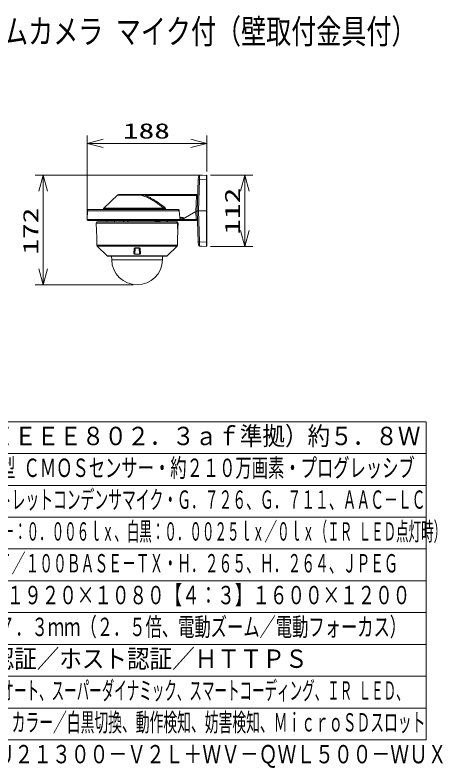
# Model space of a CAD drawing. Units: millimetres on the paper. Extents: x -63 to 65, y -59 to 59.
# Drawn here: x -2.1 to 65.1, y -59 to 59.3 of the extents above; entities that cross this region are included whole.
import ezdxf
from ezdxf.enums import TextEntityAlignment as Align

# ---------------------------------------------------------------- set-up
doc = ezdxf.new("R2010")
doc.units = ezdxf.units.MM
doc.layers.add('0-0_MOJI1', color=7, linetype='Continuous')
doc.layers.add('0-4_相当品', color=4, linetype='Continuous')
for name, color, linetype, lineweight in [('0-1_GAIKEI', 4, 'Continuous', 9), ('0-2_SUNPO', 7, 'Continuous', 9), ('0-3_0', 7, 'Continuous', 9), ('0-5_WAKU', 4, 'Continuous', 9)]:
    doc.layers.add(name, color=color, linetype=linetype, lineweight=lineweight)
doc.styles.add('ＭＳ ゴシック', font='')
doc.styles.get('ＭＳ ゴシック').set_extended_font_data('MS Gothic')

# ---------------------------------------------------------------- blocks, each defined once
blk = doc.blocks.new('_Open30')
at = {"layer": '0-3_0'}
blk.add_line((0, 0), (-1, 0), dxfattribs=at)
blk.add_lwpolyline([(-1, 0.2679), (0, 0), (-1, -0.2679)], dxfattribs=at)

msp = doc.modelspace()

# ---------------------------------------------------------------- linework, layer by layer
at = {"layer": '0-1_GAIKEI', "color": 7}
for p, q in [((26.478, 28.546), (26.649, 33.431)), ((26.666, 33.914), (26.649, 33.431)), ((27.927, 34.144), (26.859, 34.107)), ((27.978, 34.094), (27.978, 23.009)), ((13.95, 31.022), (11.821, 28.983)), ((17.766, 31.096), (14.136, 31.096)), ((17.766, 31.096), (26.374, 31.096)), ((9.231, 28.553), (9.184, 27.201)), ((23.45, 28.74), (9.388, 28.74)), ((11.74, 28.801), (11.737, 28.74)), ((23.742, 27.51), (23.675, 28.555)), ((26.274, 28.429), (24.298, 27.296)), ((26.478, 28.546), (26.649, 23.661)), ((23.742, 27.506), (24.255, 27.488)), ((23.856, 27.31), (24.152, 27.299)), ((24.294, 27.202), (24.29, 27.371)), ((9.334, 27.046), (26.338, 27.046)), ((10.716, 26.797), (10.61, 26.598)), ((10.691, 24.3), (10.61, 26.598)), ((23.386, 26.797), (10.716, 26.797)), ((23.39, 26.598), (23.378, 26.145)), ((23.378, 26.149), (23.392, 26.149)), ((23.386, 26.797), (23.492, 26.598)), ((23.464, 25.781), (23.492, 26.598)), ((23.394, 23.787), (23.461, 25.701)), ((23.398, 25.781), (23.464, 25.781)), ((23.461, 25.701), (23.428, 25.701)), ((10.691, 24.3), (10.701, 23.997)), ((10.731, 23.145), (10.701, 23.997)), ((23.394, 23.787), (23.388, 23.608)), ((10.789, 23.011), (23.313, 23.011)), ((12.348, 21.452), (10.789, 23.011)), ((21.755, 21.452), (23.313, 23.011)), ((23.372, 23.145), (23.388, 23.608)), ((26.666, 23.178), (26.649, 23.661)), ((27.029, 22.979), (26.859, 22.985)), ((27.029, 22.979), (27.171, 22.974)), ((27.927, 22.948), (27.171, 22.974)), ((27.978, 23.009), (27.978, 22.998)), ((21.719, 21.437), (12.383, 21.437)), ((13.055, 20.847), (13.045, 21.437)), ((21.047, 20.847), (21.057, 21.437))]:
    msp.add_line(p, q, dxfattribs=at)
at = {"layer": '0-1_GAIKEI'}
for p, q in [((26.671, 28.546), (26.842, 33.431)), ((27.927, 33.469), (26.842, 33.431)), ((27.927, 33.469), (27.927, 23.623)), ((17.493, 31.022), (13.95, 31.022)), ((17.788, 30.999), (17.779, 30.96)), ((18.297, 31.096), (18.297, 30.958)), ((26.363, 30.958), (18.297, 30.958)), ((26.274, 28.429), (26.363, 30.958)), ((26.363, 30.958), (26.374, 31.096)), ((23.667, 28.553), (9.231, 28.553)), ((9.374, 28.738), (23.461, 28.738)), ((11.821, 28.983), (21.217, 28.983)), ((21.497, 28.8), (21.497, 28.74)), ((23.734, 27.508), (23.667, 28.553)), ((26.274, 28.429), (26.274, 28.429)), ((26.478, 28.544), (26.478, 28.546)), ((27.978, 28.546), (26.478, 28.546)), ((26.671, 28.546), (26.842, 23.661)), ((24.298, 27.296), (24.298, 27.046)), ((9.184, 27.201), (24.294, 27.201)), ((10.61, 26.598), (23.39, 26.598)), ((12.363, 26.996), (12.248, 26.797)), ((12.363, 26.996), (13.417, 26.996)), ((12.45, 27.046), (13.331, 27.046)), ((13.417, 26.996), (13.533, 26.797)), ((14.996, 27.005), (14.845, 26.797)), ((14.996, 27.005), (15.519, 27.005)), ((15.077, 27.046), (15.439, 27.046)), ((15.519, 27.005), (15.671, 26.797)), ((19.885, 26.797), (19.888, 26.948)), ((19.927, 26.948), (19.888, 26.948)), ((19.925, 26.797), (19.927, 26.948)), ((20.337, 27.046), (19.986, 27.046)), ((20.095, 27.046), (20.091, 26.797)), ((20.154, 27.046), (20.15, 26.797)), ((20.205, 26.797), (20.207, 26.948)), ((20.358, 26.948), (20.207, 26.948)), ((20.337, 27.046), (20.404, 27.046)), ((20.341, 27.046), (20.341, 27.045)), ((20.358, 26.797), (20.358, 26.948)), ((20.505, 26.797), (20.502, 26.948)), ((20.685, 26.996), (20.57, 26.797)), ((20.685, 26.996), (21.739, 26.996)), ((20.771, 27.046), (21.653, 27.046)), ((21.739, 26.996), (21.854, 26.797)), ((22.18, 27.046), (22.177, 27.046)), ((23.39, 26.598), (23.404, 26.598)), ((23.404, 26.598), (23.492, 26.598)), ((24.294, 27.201), (24.294, 27.202)), ((24.294, 27.202), (24.298, 27.202)), ((10.731, 23.145), (23.372, 23.145)), ((16.568, 22.549), (16.535, 21.917)), ((16.6, 22.568), (16.567, 21.937)), ((16.705, 21.733), (16.756, 22.698)), ((16.756, 22.698), (16.756, 22.707)), ((17.397, 21.733), (17.347, 22.698)), ((17.536, 21.937), (17.503, 22.568)), ((17.568, 21.917), (17.534, 22.549)), ((27.927, 23.623), (26.842, 23.661)), ((27.171, 22.987), (27.926, 22.96)), ((27.171, 22.987), (27.171, 22.986)), ((27.171, 22.986), (27.927, 22.959)), ((27.977, 22.998), (27.978, 22.998)), ((12.348, 21.452), (21.755, 21.452)), ((16.705, 21.733), (16.704, 21.714)), ((17.397, 21.733), (17.399, 21.714)), ((21.047, 20.847), (13.055, 20.847))]:
    msp.add_line(p, q, dxfattribs=at)
for points in [[(26.859, 34.107), (26.858, 34.107), (26.858, 34.107), (26.858, 34.106), (26.857, 34.098), (26.854, 34.027), (26.85, 33.865), (26.842, 33.431)], [(27.927, 34.144), (27.926, 34.144), (27.926, 34.143), (27.926, 34.068), (27.927, 33.469)], [(17.788, 30.999), (17.785, 31.03), (17.781, 31.058), (17.775, 31.081), (17.77, 31.093), (17.768, 31.095), (17.766, 31.096)], [(21.217, 28.983), (20.883, 29.239), (20.546, 29.49), (20.376, 29.613), (20.205, 29.733), (19.977, 29.89), (19.747, 30.042), (19.515, 30.188), (19.284, 30.326), (19.168, 30.391), (19.052, 30.455), (18.896, 30.537), (18.74, 30.614), (18.583, 30.686), (18.423, 30.754), (18.262, 30.816), (18.101, 30.871), (17.94, 30.919), (17.779, 30.96)], [(21.325, 29.12), (21.131, 29.268), (20.936, 29.415), (20.639, 29.633), (20.339, 29.844), (20.188, 29.947), (20.037, 30.049), (19.833, 30.18), (19.629, 30.307), (19.423, 30.428), (19.199, 30.553), (19.087, 30.612), (18.974, 30.669), (18.805, 30.75), (18.636, 30.826), (18.466, 30.895), (18.297, 30.958)], [(11.74, 28.801), (21.337, 28.801), (21.338, 28.74)], [(21.337, 28.801), (21.336, 28.82), (21.333, 28.838), (21.327, 28.857), (21.32, 28.875), (21.3, 28.909), (21.273, 28.939), (21.246, 28.963), (21.217, 28.983)], [(21.497, 28.8), (21.492, 28.85), (21.481, 28.9), (21.464, 28.947), (21.439, 28.994), (21.409, 29.038), (21.374, 29.077), (21.351, 29.099), (21.325, 29.12)], [(23.461, 28.738), (23.479, 28.737), (23.5, 28.734), (23.52, 28.729), (23.541, 28.723), (23.574, 28.707), (23.603, 28.685)], [(26.274, 28.429), (26.317, 27.191), (24.298, 27.191)], [(23.734, 27.508), (23.739, 27.467), (23.748, 27.426), (23.761, 27.389), (23.777, 27.355), (23.799, 27.322), (23.824, 27.295), (23.85, 27.275), (23.864, 27.269), (23.878, 27.264), (23.897, 27.261), (24.195, 27.251), (24.215, 27.254), (24.234, 27.264), (24.251, 27.28), (24.267, 27.305), (24.28, 27.336), (24.29, 27.371)], [(24.294, 27.201), (24.292, 27.169), (24.287, 27.138), (24.276, 27.11), (24.263, 27.086), (24.247, 27.068), (24.229, 27.055), (24.209, 27.048), (24.196, 27.046)], [(16.568, 22.549), (16.572, 22.577), (16.581, 22.604), (16.596, 22.63), (16.616, 22.654), (16.636, 22.672), (16.661, 22.687), (16.689, 22.698), (16.722, 22.705), (16.756, 22.707)], [(16.6, 22.568), (16.605, 22.598), (16.618, 22.627), (16.637, 22.652), (16.66, 22.672), (16.687, 22.686), (16.72, 22.696), (16.752, 22.698), (16.756, 22.698)], [(17.347, 22.698), (17.346, 22.707), (17.38, 22.705), (17.413, 22.698), (17.443, 22.686), (17.459, 22.676), (17.474, 22.665), (17.499, 22.641), (17.517, 22.613), (17.529, 22.581), (17.534, 22.549)], [(17.503, 22.568), (17.498, 22.598), (17.485, 22.627), (17.466, 22.652), (17.442, 22.672), (17.415, 22.686), (17.383, 22.696), (17.351, 22.698), (17.347, 22.698)], [(26.859, 22.985), (26.858, 22.985), (26.858, 22.986), (26.858, 22.986), (26.857, 22.995), (26.854, 23.065), (26.85, 23.228), (26.842, 23.661)], [(27.171, 22.987), (27.125, 22.987), (27.096, 22.985), (27.049, 22.981), (27.029, 22.979)], [(27.171, 22.986), (27.099, 22.985), (27.045, 22.98), (27.029, 22.979)], [(27.927, 23.623), (27.926, 23.063), (27.926, 22.96)], [(16.704, 21.714), (16.669, 21.72), (16.638, 21.733), (16.619, 21.744), (16.603, 21.756), (16.588, 21.77), (16.575, 21.786), (16.555, 21.818), (16.543, 21.851), (16.536, 21.884), (16.535, 21.917)], [(16.705, 21.733), (16.677, 21.739), (16.651, 21.752), (16.636, 21.762), (16.623, 21.774), (16.602, 21.801), (16.586, 21.83), (16.575, 21.861), (16.568, 21.899), (16.567, 21.937)], [(17.536, 21.937), (17.534, 21.894), (17.531, 21.872), (17.525, 21.851), (17.517, 21.831), (17.508, 21.812), (17.498, 21.797), (17.487, 21.782), (17.469, 21.764), (17.449, 21.75), (17.426, 21.739), (17.397, 21.733)], [(17.568, 21.917), (17.567, 21.885), (17.561, 21.854), (17.55, 21.823), (17.533, 21.793), (17.521, 21.777), (17.507, 21.763), (17.486, 21.745), (17.461, 21.731), (17.434, 21.72), (17.399, 21.714)]]:
    msp.add_lwpolyline(points, dxfattribs=at)
at = {"layer": '0-1_GAIKEI', "color": 7}
for points in [[(23.45, 28.74), (23.487, 28.737), (23.527, 28.729), (23.564, 28.715), (23.594, 28.697), (23.606, 28.688)], [(23.675, 28.555), (23.67, 28.586), (23.658, 28.62), (23.641, 28.649), (23.617, 28.678), (23.606, 28.688)], [(26.478, 28.544), (26.477, 28.532), (26.472, 28.522), (26.465, 28.513), (26.455, 28.504), (26.443, 28.497), (26.413, 28.484), (26.376, 28.471), (26.336, 28.456), (26.295, 28.439), (26.274, 28.429)], [(23.856, 27.31), (23.841, 27.313), (23.824, 27.323), (23.803, 27.342), (23.782, 27.372), (23.763, 27.41), (23.751, 27.451), (23.743, 27.496), (23.742, 27.51)], [(24.152, 27.299), (24.173, 27.302), (24.193, 27.311), (24.211, 27.327), (24.227, 27.348), (24.239, 27.374), (24.248, 27.404), (24.253, 27.436), (24.255, 27.462), (24.255, 27.488)], [(24.29, 27.371), (24.286, 27.407), (24.277, 27.44), (24.262, 27.475), (24.255, 27.488)], [(23.378, 26.145), (23.378, 26.03), (23.382, 25.922), (23.391, 25.827), (23.398, 25.782), (23.406, 25.745), (23.416, 25.714), (23.421, 25.705), (23.426, 25.701), (23.428, 25.701)], [(23.404, 26.598), (23.392, 26.149), (23.391, 26.054), (23.395, 25.964), (23.402, 25.885), (23.407, 25.844), (23.414, 25.812), (23.421, 25.79), (23.425, 25.784), (23.429, 25.781), (23.431, 25.781)]]:
    msp.add_lwpolyline(points, dxfattribs=at)
for centre, radius, start, end in [((26.866, 33.907), 0.2, 92, 178), ((27.928, 34.094), 0.05, 0, 92), ((14.136, 30.828), 0.268, 90, 133.75464), ((26.374, 31.296), 0.2, 270, 358), ((9.431, 28.546), 0.2, 106.45049, 178), ((9.388, 28.69), 0.05, 90, 106.45049), ((12.005, 28.791), 0.266, 133.75464, 178), ((9.334, 27.196), 0.15, 178, 270), ((7.794, 16.346), 18.664, 33.31914, 34.05414), ((-17.736, 7.929), 45.177, 24.40803, 24.6858), ((26.338, 26.846), 0.2, 2, 90), ((10.93, 23.152), 0.199, 182, 225), ((23.173, 23.152), 0.199, 315, 358), ((26.866, 23.185), 0.2, 182, 268), ((27.928, 22.998), 0.05, 268, 0), ((12.383, 21.487), 0.0498, 225, 270), ((21.719, 21.487), 0.0498, 270, 315), ((17.051, 20.917), 3.997, 181, 359)]:
    msp.add_arc(centre, radius, start, end, dxfattribs=at)
at = {"layer": '0-1_GAIKEI'}
for centre, radius, start, end in [((14.715, 17.54), 13.765, 77.14136, 78.36043), ((22.654, 95.762), 64.946, 265.44172, 265.7028), ((14.216, -16.091), 47.225, 85.04267, 85.66218), ((21.432, 32.266), 3.466, 268.42669, 271.06256), ((23.45, 28.705), 0.0349, 70.26643, 90), ((23.591, 28.696), 0.016, 317.76127, 332.33932), ((23.666, 28.583), 0.0294, 270, 287.30436), ((23.733, 27.537), 0.0281, 270, 287.46848), ((12.45, 26.947), 0.0997, 90, 150), ((13.331, 26.947), 0.0997, 30, 90), ((15.077, 26.947), 0.0997, 90, 144), ((15.439, 26.947), 0.0997, 36, 90), ((20.771, 26.947), 0.0997, 90, 150), ((21.653, 26.947), 0.0997, 30, 90), ((17.051, 28.992), 6.293, 267.31439, 272.68561), ((17.051, 28.968), 6.277, 267.30443, 272.69559), ((27.928, 23.009), 0.05, 268.01326, 0), ((27.929, 23.01), 0.0496, 267.12471, 0), ((17.051, 26.427), 4.726, 265.78535, 274.21452), ((17.051, 26.406), 4.685, 265.76675, 274.23308)]:
    msp.add_arc(centre, radius, start, end, dxfattribs=at)
for centre, major_axis, ratio, start_param, end_param in [((26.849, 33.424), (-0.2, 0.007), 0.033683, 4.7484718, 6.2831853), ((27.928, 33.468), (0.05, 0), 0.034921, 6.2831853, 7.8888669), ((17.468, 30.828), (0, 0.268), 0.132455, 5.5195229, 6.2831853), ((26.363, 30.965), (0.2, -0.007), 0.039162, 4.7137565, 6.2831853), ((21.325, 29.128), (-0.122, -0.158), 0.023949, 0.4407549, 1.5397667), ((23.446, 28.546), (0.221, -0.015), 0.903747, 0.1134098, 0.8447369), ((23.854, 27.26), (-0.0018, -0.05), 0.863561, 1.6358554, 3.1415927), ((24.15, 27.249), (-0.0018, -0.05), 0.901353, 1.6371725, 3.1415927), ((19.986, 26.947), (-0.0083, -0.0993), 0.977954, 3.2231546, 4.7764976), ((20.025, 26.947), (-0.0083, 0.0993), 0.977954, 6.2016234, 7.7549664), ((20.187, 26.947), (-0.0018, -0.0997), 0.207369, 1.5919497, 3.1452927), ((20.337, 26.947), (0, -0.0997), 0.207432, 1.5882496, 3.1415927), ((20.404, 26.947), (0.0083, -0.0993), 0.977954, 1.5066877, 3.0600307), ((26.325, 27.196), (0.012, -0.15), 0.056277, 4.7426986, 6.2785848), ((26.326, 27.184), (-0.2, -0.007), 0.036391, 3.1415927, 4.7536201), ((16.57, 22.57), (0.0299, -0.0016), 0.709388, 4.6905894, 6.2831853), ((17.533, 22.57), (0.0299, 0.0016), 0.709388, 3.1415916, 4.7341879), ((26.849, 23.668), (0.2, 0.007), 0.033683, 3.1415927, 4.6763062), ((27.173, 23.024), (0.0018, 0.05), 0.034878, 3.1415927, 3.8249474), ((27.928, 23.625), (0.05, 0), 0.034921, 4.6775037, 6.2831853), ((27.928, 23.009), (-0.0017, -0.05), 0.034879, 6.0956111, 6.2831853), ((27.928, 22.998), (0.0018, 0.05), 0.034878, 3.1415927, 3.831097), ((16.537, 21.938), (0.0299, -0.0016), 0.710236, 4.6788283, 6.2831853), ((17.566, 21.938), (0.0299, 0.0016), 0.710236, 3.1415927, 4.7459492)]:
    msp.add_ellipse(centre, major_axis=major_axis, ratio=ratio, start_param=start_param, end_param=end_param, dxfattribs=at)
at = {"layer": '0-2_SUNPO'}
for p, q in [((9.184, 27.826), (9.184, 40.394)), ((27.978, 34.719), (27.978, 40.394)), ((11.684, 39.144), (25.478, 39.144)), ((27.301, 34.143), (1.029, 34.143)), ((28.552, 34.144), (35.228, 34.144)), ((2.279, 31.643), (2.279, 19.421)), ((33.978, 31.644), (33.978, 25.448)), ((28.552, 22.948), (35.228, 22.948)), ((16.426, 16.921), (1.029, 16.921))]:
    msp.add_line(p, q, dxfattribs=at)
at = {"layer": '0-5_WAKU', "color": 3}
for p, q in [((-62.509, -4.601), (62.491, -4.601)), ((62.491, -54.601), (62.491, -4.601)), ((-62.509, -54.601), (62.491, -54.601))]:
    msp.add_line(p, q, dxfattribs=at)
at = {"layer": '0-5_WAKU'}
for p, q in [((-62.509, -9.601), (62.491, -9.601)), ((-62.509, -14.601), (62.491, -14.601)), ((62.491, -19.601), (-62.509, -19.601)), ((62.491, -24.601), (-62.509, -24.601)), ((62.491, -29.601), (-62.509, -29.601)), ((62.491, -34.601), (-62.509, -34.601)), ((-62.509, -39.601), (62.491, -39.601)), ((-62.509, -44.601), (62.491, -44.601)), ((-62.509, -49.601), (62.491, -49.601))]:
    msp.add_line(p, q, dxfattribs=at)

# ---------------------------------------------------------------- block references
at = {"layer": '0-2_SUNPO', "xscale": 2.5, "yscale": 2.5}
for p, rotation in [((9.184, 39.144), 180), ((2.279, 34.143), 90), ((33.978, 34.144), 90), ((33.978, 22.948), 270), ((2.279, 16.921), 270)]:
    msp.add_blockref('_Open30', p, dxfattribs=dict(at, rotation=rotation))
msp.add_blockref('_Open30', (27.978, 39.144), dxfattribs=at)

# ---------------------------------------------------------------- texts
at = {"layer": '0-0_MOJI1', "style": 'ＭＳ ゴシック'}
for s, height, width, p in [('２ＭＰ 屋内 ドームカメラ マイク付（壁取付金具付）', 3.849, 0.75, (-35.509, 53.659)), ('ＰｏＥ（ＩＥＥＥ８０２．３ａｆ準拠）約５．８Ｗ', 2.889, 0.9, (-20.009, -9.156)), ('約１／２．８型 ＣＭＯＳセンサー・約２１０万画素・プログレッシブ', 2.889, 0.65, (-20.009, -14.156)), ('無指向性エレクトレットコンデンサマイク・Ｇ．７２６、Ｇ．７１１、ＡＡＣ－ＬＣ', 2.889, 0.55, (-20.009, -19.156)), ('（Ｆ２．０）カラー：０．００６ｌｘ、白黒：０．００２５ｌｘ／０ｌｘ（ＩＲ ＬＥＤ点灯時）', 2.886, 0.5, (-20.009, -24.156)), ('１０ＢＡＳＥ－Ｔ／１００ＢＡＳＥ－ＴＸ・Ｈ．２６５、Ｈ．２６４、ＪＰＥＧ', 2.889, 0.55, (-20.009, -29.156)), ('【１６：９】１９２０×１０８０【４：３】１６００×１２００', 2.889, 0.7, (-20.009, -34.156)), ('ｆ＝２．９～７．３ｍｍ（２．５倍、電動ズーム／電動フォーカス）', 2.886, 0.65, (-20.009, -39.156)), ('ユーザー認証／ホスト認証／ＨＴＴＰＳ', 2.889, 0.9, (-20.009, -44.156)), ('インテリジェントオート、スーパーダイナミック、スマートコーディング、ＩＲ ＬＥＤ、', 2.886, 0.5, (-20.009, -49.156)), ('逆光／強光補正、カラー／白黒切換、動作検知、妨害検知、ＭｉｃｒｏＳＤスロット', 2.889, 0.55, (-20.009, -54.156))]:
    msp.add_text(s, height=height, dxfattribs=dict(at, width=width)).set_placement(p, align=Align.BOTTOM_LEFT)
at = {"layer": '0-2_SUNPO', "style": 'ＭＳ ゴシック', "width": 1.5}
msp.add_text('188', height=2.405, dxfattribs=at).set_placement((14.831, 39.182), align=Align.BOTTOM_LEFT)
for s, p in [('112', (33.941, 24.796)), ('172', (2.241, 21.67))]:
    msp.add_text(s, height=2.405, rotation=90, dxfattribs=at).set_placement(p, align=Align.BOTTOM_LEFT)
at = {"layer": '0-4_相当品', "style": 'ＭＳ ゴシック', "width": 0.75}
msp.add_text('ｉ－ＰＲＯ：ＷＶ－Ｕ２１３００－Ｖ２Ｌ＋ＷＶ－ＱＷＬ５００－ＷＵＸ', height=2.886, dxfattribs=at).set_placement((-31.749, -59.156), align=Align.BOTTOM_LEFT)

doc.saveas('drawing.dxf')
